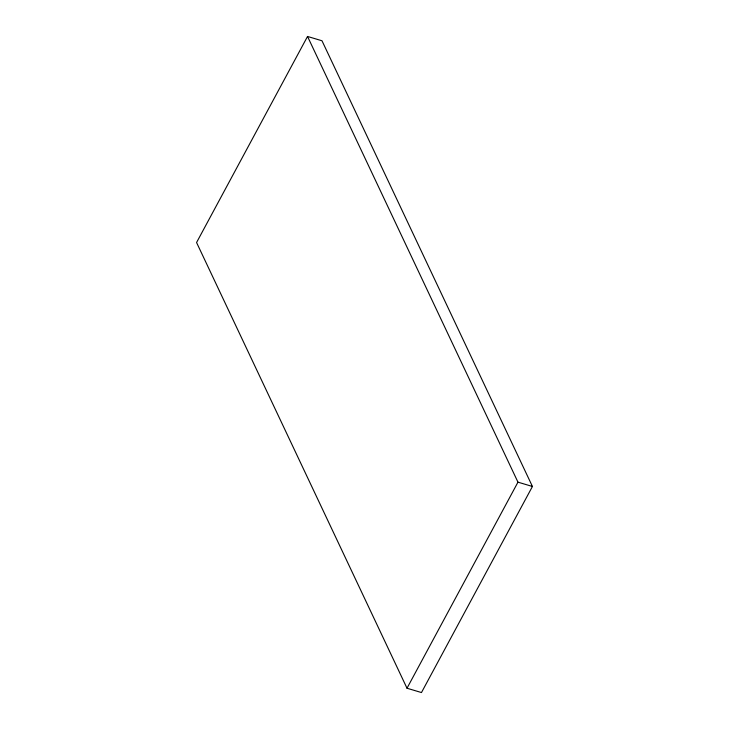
<?xml version="1.0" encoding="UTF-8"?>
<svg xmlns="http://www.w3.org/2000/svg" width="729" height="729" viewBox="0 0 729 729"><rect width="100%" height="100%" fill="white"/><g stroke="black" fill="none" stroke-linecap="round" stroke-linejoin="round"><path stroke-width="1.09" d="M307.529 36.45L196.566 242.529L407.01 688.231L421.471 692.55L532.434 486.471L321.99 40.769L307.529 36.45L517.964 482.161L532.434 486.471M407.01 688.231L517.964 482.161"/></g></svg>
